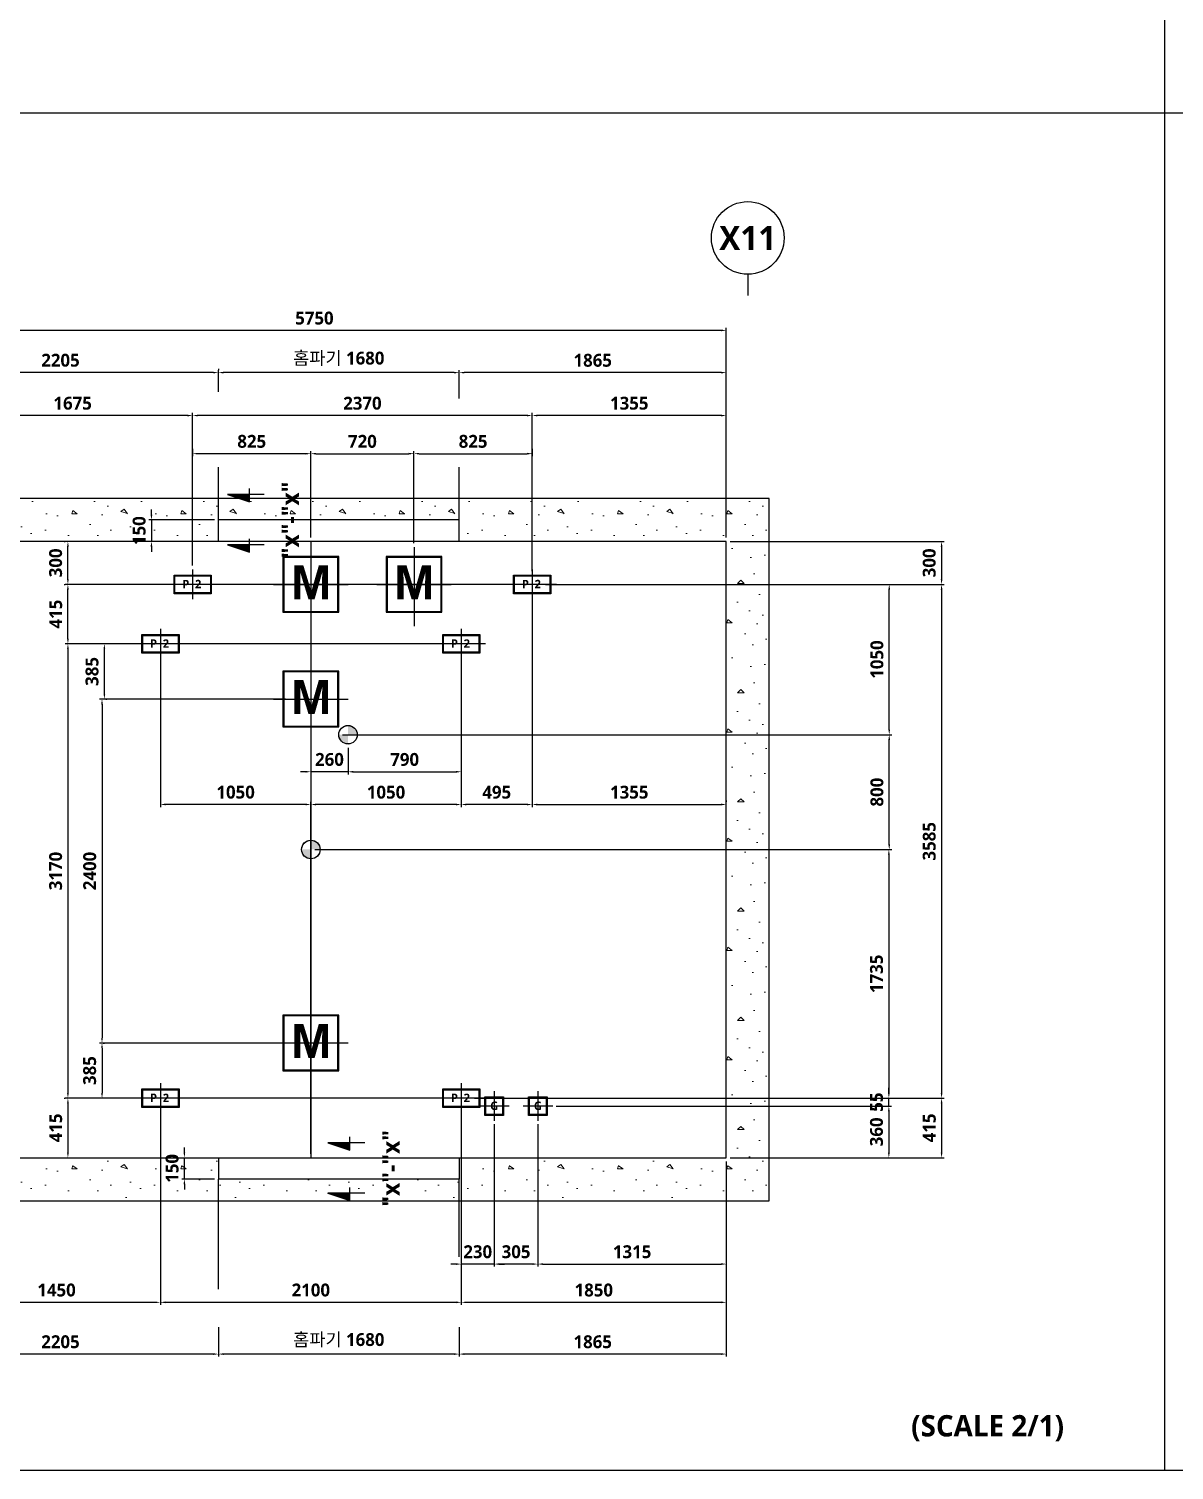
# Model space of a CAD drawing. Header units: millimetres. Extents: x 2370 to 266135, y -585395 to 33485.
# Drawn here: x 148326 to 164315, y -7179 to 12935 of the extents above; entities that cross this region are included whole.
import ezdxf
from ezdxf.enums import TextEntityAlignment as Align
from ezdxf.lldxf.tags import DXFTag

# ---------------------------------------------------------------- set-up
doc = ezdxf.new("R2010")
doc.units = ezdxf.units.MM
for name, color, linetype in [('0글씨', 3, 'Continuous'), ('0중심선', 1, 'CENTER'), ('15', 15, 'Continuous'), ('253', 253, 'Continuous'), ('A-ANNO-TEXT1', 7, 'Continuous'), ('A-ST-AXIS-BUB', 7, 'Continuous'), ('A-TEXT', 3, 'Continuous'), ('x-plan$1$COL', 2, 'Continuous'), ('옥상층 평면도$0$A-ST-CONC', 2, 'Continuous')]:
    doc.layers.add(name, color=color, linetype=linetype)
doc.layers.add('0해치', color=253, linetype='Continuous', lineweight=9)
doc.styles.add('SH_진천_나눔', font='')
doc.styles.get("Standard").update_dxf_attribs({"font": 'NanumGothicBold.ttf'})
doc.styles.get('SH_진천_나눔').set_extended_font_data('NanumGothic', bold=True)
tags = doc.linetypes.add('CENTER', pattern=[2, 1.25, -0.25, 0.25, -0.25]).pattern_tags.tags
tags[10:11] = [DXFTag(74, 4), DXFTag(75, 0), DXFTag(340, '0'), DXFTag(46, 1.0), DXFTag(50, 0.0), DXFTag(44, 0.0), DXFTag(45, 0.0)]
tags[8:9] = [DXFTag(74, 4), DXFTag(75, 0), DXFTag(340, '0'), DXFTag(46, 1.0), DXFTag(50, 0.0), DXFTag(44, 0.0), DXFTag(45, 0.0)]
tags[6:7] = [DXFTag(74, 4), DXFTag(75, 0), DXFTag(340, '0'), DXFTag(46, 1.0), DXFTag(50, 0.0), DXFTag(44, 0.0), DXFTag(45, 0.0)]
tags[4:5] = [DXFTag(74, 4), DXFTag(75, 0), DXFTag(340, '0'), DXFTag(46, 1.0), DXFTag(50, 0.0), DXFTag(44, 0.0), DXFTag(45, 0.0)]
doc.dimstyles.new('DIM-ROPE HOLE', dxfattribs={"dimscale": 180, "dimtxt": 1, "dimasz": 0.4, "dimexe": 0.2, "dimexo": 0.3, "dimgap": 0.4, "dimtad": 1, "dimdec": 0, "dimlfac": 0.5, "dimtxsty": 'Standard', "dimcen": 0, "dimclrd": 15, "dimclre": 15, "dimclrt": 3, "dimadec": 0, "dimazin": 0, "dimtfac": 1, "dimtix": 1, "dimtmove": 0, "dimatfit": 3, "dimfxl": 1, "dimarcsym": 0})

# ---------------------------------------------------------------- blocks, each defined once
blk = doc.blocks.new('A-ST-AXIS-BUB-1')
at = {"layer": 'A-ST-AXIS-BUB'}
blk.add_line((0, 350), (0, 0), dxfattribs=at)
blk.add_circle((0, 950), 600, dxfattribs=at)
blk = doc.blocks.new('A$C8F9045F4')
at = {"ltscale": 3}
h = blk.add_hatch(color=6, dxfattribs=at)
h.paths.add_polyline_path([(70, 140, -0.414214), (140, 70), (70, 70)])
h.paths.add_polyline_path([(0, 70), (70, 70), (70, 0, -0.414214)])
blk.add_circle((70, 70), 69.9)
blk = doc.blocks.new('*D1624')
at = {"color": 15, "lineweight": -2, "ltscale": 600}
for p, q in [((150429, 5182), (148836, 5182)), ((148872, 4424), (148872, 5110)), ((149979, 4352), (148836, 4352))]:
    blk.add_line(p, q, dxfattribs=at)
at = {"color": 15}
for points in [[(148884, 5110), (148860, 5110), (148872, 5182)], [(148860, 4424), (148884, 4424), (148872, 4352)]]:
    blk.add_solid(points, dxfattribs=at)
at = {"layer": 'Defpoints', "color": 0}
for p in [(148872, 5182), (150483, 5182), (150033, 4352)]:
    blk.add_point(p, dxfattribs=at)
at = {"color": 3, "ltscale": 600, "insert": (148702, 4767), "char_height": 180, "attachment_point": 5, "rotation": 90}
blk.add_mtext('415', dxfattribs=at)
blk = doc.blocks.new('*D1625')
at = {"color": 15, "lineweight": -2, "ltscale": 600}
for p, q in [((148818, 5782), (148836, 5782)), ((148872, 5254), (148872, 5710)), ((148818, 5182), (148836, 5182))]:
    blk.add_line(p, q, dxfattribs=at)
at = {"color": 15}
for points in [[(148884, 5710), (148860, 5710), (148872, 5782)], [(148860, 5254), (148884, 5254), (148872, 5182)]]:
    blk.add_solid(points, dxfattribs=at)
at = {"layer": 'Defpoints', "color": 0}
for p in [(148872, 5782), (148872, 5782), (148872, 5182)]:
    blk.add_point(p, dxfattribs=at)
at = {"color": 3, "ltscale": 600, "insert": (148701, 5482), "char_height": 180, "attachment_point": 5, "rotation": 90}
blk.add_mtext('300', dxfattribs=at)
blk = doc.blocks.new('*D1626')
at = {"color": 15, "lineweight": -2, "ltscale": 600}
for p, q in [((149925, 4352), (148836, 4352)), ((148872, 4280), (148872, -1916)), ((149925, -1988), (148836, -1988))]:
    blk.add_line(p, q, dxfattribs=at)
at = {"color": 15}
for points in [[(148884, 4280), (148860, 4280), (148872, 4352)], [(148860, -1916), (148884, -1916), (148872, -1988)]]:
    blk.add_solid(points, dxfattribs=at)
at = {"layer": 'Defpoints', "color": 0}
for p in [(149979, 4352), (148872, -1988), (149979, -1988)]:
    blk.add_point(p, dxfattribs=at)
at = {"color": 3, "ltscale": 600, "insert": (148701, 1182), "char_height": 180, "attachment_point": 5, "rotation": 90}
blk.add_mtext('3170', dxfattribs=at)
blk = doc.blocks.new('*D1627')
at = {"color": 15, "lineweight": -2, "ltscale": 600}
for p, q in [((148818, -1988), (148836, -1988)), ((148872, -2060), (148872, -2747)), ((148818, -2819), (148836, -2819))]:
    blk.add_line(p, q, dxfattribs=at)
at = {"color": 15}
for points in [[(148884, -2060), (148860, -2060), (148872, -1988)], [(148860, -2747), (148884, -2747), (148872, -2819)]]:
    blk.add_solid(points, dxfattribs=at)
at = {"layer": 'Defpoints', "color": 0}
for p in [(148872, -1988), (148872, -2819), (148872, -2819)]:
    blk.add_point(p, dxfattribs=at)
at = {"color": 3, "ltscale": 600, "insert": (148702, -2403), "char_height": 180, "attachment_point": 5, "rotation": 90}
blk.add_mtext('415', dxfattribs=at)
blk = doc.blocks.new('*D1628')
at = {"color": 15, "lineweight": -2, "ltscale": 600}
for p, q in [((155538, 5182), (161104, 5182)), ((161068, 5110), (161068, -1916)), ((154548, -1988), (161104, -1988))]:
    blk.add_line(p, q, dxfattribs=at)
at = {"color": 15}
for points in [[(161080, 5110), (161056, 5110), (161068, 5182)], [(161056, -1916), (161080, -1916), (161068, -1988)]]:
    blk.add_solid(points, dxfattribs=at)
at = {"layer": 'Defpoints', "color": 0}
for p in [(155484, 5182), (154494, -1988), (161068, -1988)]:
    blk.add_point(p, dxfattribs=at)
at = {"color": 3, "ltscale": 600, "insert": (160896, 1597), "char_height": 180, "attachment_point": 5, "rotation": 90}
blk.add_mtext('3585', dxfattribs=at)
blk = doc.blocks.new('*D1629')
at = {"color": 15, "lineweight": -2, "ltscale": 600}
for p, q in [((158117, 5782), (161104, 5782)), ((161068, 5710), (161068, 5254)), ((155863, 5182), (161104, 5182))]:
    blk.add_line(p, q, dxfattribs=at)
at = {"color": 15}
for points in [[(161080, 5710), (161056, 5710), (161068, 5782)], [(161056, 5254), (161080, 5254), (161068, 5182)]]:
    blk.add_solid(points, dxfattribs=at)
at = {"layer": 'Defpoints', "color": 0}
for p in [(158063, 5782), (155809, 5182), (161068, 5182)]:
    blk.add_point(p, dxfattribs=at)
at = {"color": 3, "ltscale": 600, "insert": (160896, 5482), "char_height": 180, "attachment_point": 5, "rotation": 90}
blk.add_mtext('300', dxfattribs=at)
blk = doc.blocks.new('*D1630')
at = {"color": 15, "lineweight": -2, "ltscale": 600}
for p, q in [((156917, -1988), (161104, -1988)), ((161068, -2060), (161068, -2747)), ((158117, -2819), (161104, -2819))]:
    blk.add_line(p, q, dxfattribs=at)
at = {"color": 15}
for points in [[(161080, -2060), (161056, -2060), (161068, -1988)], [(161056, -2747), (161080, -2747), (161068, -2819)]]:
    blk.add_solid(points, dxfattribs=at)
at = {"layer": 'Defpoints', "color": 0}
for p in [(156863, -1988), (158063, -2819), (161068, -2819)]:
    blk.add_point(p, dxfattribs=at)
at = {"color": 3, "ltscale": 600, "insert": (160897, -2403), "char_height": 180, "attachment_point": 5, "rotation": 90}
blk.add_mtext('415', dxfattribs=at)
blk = doc.blocks.new('*D1631')
at = {"color": 15, "lineweight": -2, "ltscale": 600}
for p, q in [((151909, 3582), (149312, 3582)), ((149348, 3510), (149348, -1146)), ((151909, -1218), (149312, -1218))]:
    blk.add_line(p, q, dxfattribs=at)
at = {"color": 15}
for points in [[(149360, 3510), (149336, 3510), (149348, 3582)], [(149336, -1146), (149360, -1146), (149348, -1218)]]:
    blk.add_solid(points, dxfattribs=at)
at = {"layer": 'Defpoints', "color": 0}
for p in [(151963, 3582), (149348, -1218), (151963, -1218)]:
    blk.add_point(p, dxfattribs=at)
at = {"color": 3, "ltscale": 600, "insert": (149177, 1182), "char_height": 180, "attachment_point": 5, "rotation": 90}
blk.add_mtext('2400', dxfattribs=at)
blk = doc.blocks.new('*D1632')
at = {"color": 15, "lineweight": -2, "ltscale": 600}
for p, q in [((149381, 3654), (149381, 4280)), ((149435, 4352), (149417, 4352)), ((149402, 3582), (149417, 3582))]:
    blk.add_line(p, q, dxfattribs=at)
at = {"color": 15}
for points in [[(149393, 4280), (149369, 4280), (149381, 4352)], [(149369, 3654), (149393, 3654), (149381, 3582)]]:
    blk.add_solid(points, dxfattribs=at)
at = {"layer": 'Defpoints', "color": 0}
for p in [(149381, 4352), (149381, 4352), (149348, 3582)]:
    blk.add_point(p, dxfattribs=at)
at = {"color": 3, "ltscale": 600, "insert": (149209, 3967), "char_height": 180, "attachment_point": 5, "rotation": 90}
blk.add_mtext('385', dxfattribs=at)
blk = doc.blocks.new('*D1633')
at = {"color": 15, "lineweight": -2, "ltscale": 600}
for p, q in [((149348, -1290), (149348, -1916)), ((149366, -1218), (149384, -1218)), ((149327, -1988), (149312, -1988))]:
    blk.add_line(p, q, dxfattribs=at)
at = {"color": 15}
for points in [[(149360, -1290), (149336, -1290), (149348, -1218)], [(149336, -1916), (149360, -1916), (149348, -1988)]]:
    blk.add_solid(points, dxfattribs=at)
at = {"layer": 'Defpoints', "color": 0}
for p in [(149312, -1218), (149348, -1988), (149381, -1988)]:
    blk.add_point(p, dxfattribs=at)
at = {"color": 3, "ltscale": 600, "insert": (149176, -1603), "char_height": 180, "attachment_point": 5, "rotation": 90}
blk.add_mtext('385', dxfattribs=at)
blk = doc.blocks.new('*D1634')
at = {"color": 15, "lineweight": -2, "ltscale": 600}
for p, q in [((152707, 3083), (160373, 3083)), ((160337, 1554), (160337, 3011)), ((152317, 1482), (160373, 1482))]:
    blk.add_line(p, q, dxfattribs=at)
at = {"color": 15}
for points in [[(160349, 3011), (160325, 3011), (160337, 3083)], [(160325, 1554), (160349, 1554), (160337, 1482)]]:
    blk.add_solid(points, dxfattribs=at)
at = {"layer": 'Defpoints', "color": 0}
for p in [(152653, 3083), (160337, 3083), (152263, 1482)]:
    blk.add_point(p, dxfattribs=at)
at = {"color": 3, "ltscale": 600, "insert": (160166, 2283), "char_height": 180, "attachment_point": 5, "rotation": 90}
blk.add_mtext('800', dxfattribs=at)
blk = doc.blocks.new('*D1635')
at = {"color": 15, "lineweight": -2, "ltscale": 600}
for p, q in [((160283, 5182), (160301, 5182)), ((160337, 3155), (160337, 5110)), ((160283, 3083), (160301, 3083))]:
    blk.add_line(p, q, dxfattribs=at)
at = {"color": 15}
for points in [[(160349, 5110), (160325, 5110), (160337, 5182)], [(160325, 3155), (160349, 3155), (160337, 3083)]]:
    blk.add_solid(points, dxfattribs=at)
at = {"layer": 'Defpoints', "color": 0}
for p in [(160337, 5182), (160337, 5182), (160337, 3083)]:
    blk.add_point(p, dxfattribs=at)
at = {"color": 3, "ltscale": 600, "insert": (160166, 4133), "char_height": 180, "attachment_point": 5, "rotation": 90}
blk.add_mtext('1050', dxfattribs=at)
blk = doc.blocks.new('*D1636')
at = {"color": 15, "lineweight": -2, "ltscale": 600}
for p, q in [((150163, -2173), (150163, -4873)), ((154363, -2173), (154363, -4873)), ((154291, -4837), (150235, -4837))]:
    blk.add_line(p, q, dxfattribs=at)
at = {"color": 15}
for points in [[(150235, -4825), (150235, -4849), (150163, -4837)], [(154291, -4849), (154291, -4825), (154363, -4837)]]:
    blk.add_solid(points, dxfattribs=at)
at = {"layer": 'Defpoints', "color": 0}
for p in [(150163, -2119), (154363, -2119), (150163, -4837)]:
    blk.add_point(p, dxfattribs=at)
at = {"color": 3, "ltscale": 600, "insert": (152263, -4666), "char_height": 180, "attachment_point": 5}
blk.add_mtext('2100', dxfattribs=at)
blk = doc.blocks.new('*D1637')
at = {"color": 15, "lineweight": -2, "ltscale": 600}
for p, q in [((154363, -2872), (154363, -4873)), ((158063, -2873), (158063, -4873)), ((157991, -4837), (154435, -4837))]:
    blk.add_line(p, q, dxfattribs=at)
at = {"color": 15}
for points in [[(154435, -4825), (154435, -4849), (154363, -4837)], [(157991, -4849), (157991, -4825), (158063, -4837)]]:
    blk.add_solid(points, dxfattribs=at)
at = {"layer": 'Defpoints', "color": 0}
for p in [(154363, -2818), (158063, -2819), (154363, -4837)]:
    blk.add_point(p, dxfattribs=at)
at = {"color": 3, "ltscale": 600, "insert": (156213, -4666), "char_height": 180, "attachment_point": 5}
blk.add_mtext('1850', dxfattribs=at)
blk = doc.blocks.new('*D1638')
at = {"color": 15, "lineweight": -2, "ltscale": 600}
for p, q in [((147263, -2173), (147263, -4873)), ((150163, -2872), (150163, -4873)), ((150091, -4837), (147335, -4837))]:
    blk.add_line(p, q, dxfattribs=at)
at = {"color": 15}
for points in [[(147335, -4825), (147335, -4849), (147263, -4837)], [(150091, -4849), (150091, -4825), (150163, -4837)]]:
    blk.add_solid(points, dxfattribs=at)
at = {"layer": 'Defpoints', "color": 0}
for p in [(147263, -2119), (150163, -2818), (147263, -4837)]:
    blk.add_point(p, dxfattribs=at)
at = {"color": 3, "ltscale": 600, "insert": (148713, -4666), "char_height": 180, "attachment_point": 5}
blk.add_mtext('1450', dxfattribs=at)
blk = doc.blocks.new('*D1640')
at = {"color": 15, "lineweight": -2, "ltscale": 600}
for p, q in [((156917, -1988), (160368, -1988)), ((160332, -1916), (160332, -1844)), ((160332, -2098), (160332, -1988)), ((155687, -2098), (160368, -2098)), ((160332, -2170), (160332, -2242))]:
    blk.add_line(p, q, dxfattribs=at)
at = {"color": 15}
for points in [[(160320, -1916), (160344, -1916), (160332, -1988)], [(160344, -2170), (160320, -2170), (160332, -2098)]]:
    blk.add_solid(points, dxfattribs=at)
at = {"layer": 'Defpoints', "color": 0}
for p in [(156863, -1988), (160332, -1988), (155633, -2098)]:
    blk.add_point(p, dxfattribs=at)
at = {"color": 3, "ltscale": 600, "insert": (160161, -2043), "char_height": 180, "attachment_point": 5, "rotation": 90}
blk.add_mtext('55', dxfattribs=at)
blk = doc.blocks.new('*D1641')
at = {"color": 15, "lineweight": -2, "ltscale": 600}
for p, q in [((160278, -2098), (160296, -2098)), ((160332, -2170), (160332, -2747)), ((160278, -2819), (160296, -2819))]:
    blk.add_line(p, q, dxfattribs=at)
at = {"color": 15}
for points in [[(160344, -2170), (160320, -2170), (160332, -2098)], [(160320, -2747), (160344, -2747), (160332, -2819)]]:
    blk.add_solid(points, dxfattribs=at)
at = {"layer": 'Defpoints', "color": 0}
for p in [(160332, -2098), (160332, -2819), (160332, -2819)]:
    blk.add_point(p, dxfattribs=at)
at = {"color": 3, "ltscale": 600, "insert": (160160, -2458), "char_height": 180, "attachment_point": 5, "rotation": 90}
blk.add_mtext('360', dxfattribs=at)
blk = doc.blocks.new('*D1642')
at = {"color": 15, "lineweight": -2, "ltscale": 600}
for p, q in [((154363, 4167), (154363, 2074)), ((152263, 2268), (152263, 2074)), ((154291, 2110), (152335, 2110))]:
    blk.add_line(p, q, dxfattribs=at)
at = {"color": 15}
for points in [[(152335, 2122), (152335, 2098), (152263, 2110)], [(154291, 2098), (154291, 2122), (154363, 2110)]]:
    blk.add_solid(points, dxfattribs=at)
at = {"layer": 'Defpoints', "color": 0}
for p in [(154363, 4221), (152263, 2322), (152263, 2110)]:
    blk.add_point(p, dxfattribs=at)
at = {"color": 3, "ltscale": 600, "insert": (153313, 2281), "char_height": 180, "attachment_point": 5}
blk.add_mtext('1050', dxfattribs=at)
blk = doc.blocks.new('*D1643')
at = {"color": 15, "lineweight": -2, "ltscale": 600}
for p, q in [((155353, 4997), (155353, 2074)), ((154363, 4113), (154363, 2074)), ((155281, 2110), (154435, 2110))]:
    blk.add_line(p, q, dxfattribs=at)
at = {"color": 15}
for points in [[(154435, 2122), (154435, 2098), (154363, 2110)], [(155281, 2098), (155281, 2122), (155353, 2110)]]:
    blk.add_solid(points, dxfattribs=at)
at = {"layer": 'Defpoints', "color": 0}
for p in [(155353, 5051), (154363, 4167), (154363, 2110)]:
    blk.add_point(p, dxfattribs=at)
at = {"color": 3, "ltscale": 600, "insert": (154858, 2281), "char_height": 180, "attachment_point": 5}
blk.add_mtext('495', dxfattribs=at)
blk = doc.blocks.new('*D1644')
at = {"color": 15, "lineweight": -2, "ltscale": 600}
for p, q in [((155353, 2164), (155353, 2146)), ((155425, 2110), (157991, 2110)), ((158063, 2164), (158063, 2146))]:
    blk.add_line(p, q, dxfattribs=at)
at = {"color": 15}
for points in [[(155425, 2122), (155425, 2098), (155353, 2110)], [(157991, 2098), (157991, 2122), (158063, 2110)]]:
    blk.add_solid(points, dxfattribs=at)
at = {"layer": 'Defpoints', "color": 0}
for p in [(155353, 2110), (158063, 2110), (158063, 2110)]:
    blk.add_point(p, dxfattribs=at)
at = {"color": 3, "ltscale": 600, "insert": (156708, 2281), "char_height": 180, "attachment_point": 5}
blk.add_mtext('1355', dxfattribs=at)
blk = doc.blocks.new('*D1645')
at = {"color": 15, "lineweight": -2, "ltscale": 600}
for p, q in [((152263, 5728), (152263, 2531)), ((152783, 2900), (152783, 2531)), ((152191, 2567), (152119, 2567)), ((152783, 2567), (152263, 2567)), ((152855, 2567), (152927, 2567))]:
    blk.add_line(p, q, dxfattribs=at)
at = {"color": 15}
for points in [[(152191, 2555), (152191, 2579), (152263, 2567)], [(152855, 2579), (152855, 2555), (152783, 2567)]]:
    blk.add_solid(points, dxfattribs=at)
at = {"layer": 'Defpoints', "color": 0}
for p in [(152263, 5782), (152783, 2954), (152263, 2567)]:
    blk.add_point(p, dxfattribs=at)
at = {"color": 3, "ltscale": 600, "insert": (152523, 2738), "char_height": 180, "attachment_point": 5}
blk.add_mtext('260', dxfattribs=at)
blk = doc.blocks.new('*D1646')
at = {"color": 15, "lineweight": -2, "ltscale": 600}
for p, q in [((152783, 2621), (152783, 2603)), ((154363, 2621), (154363, 2603)), ((152855, 2567), (154291, 2567))]:
    blk.add_line(p, q, dxfattribs=at)
at = {"color": 15}
for points in [[(152855, 2579), (152855, 2555), (152783, 2567)], [(154291, 2555), (154291, 2579), (154363, 2567)]]:
    blk.add_solid(points, dxfattribs=at)
at = {"layer": 'Defpoints', "color": 0}
for p in [(152783, 2567), (154363, 2567), (154363, 2567)]:
    blk.add_point(p, dxfattribs=at)
at = {"color": 3, "ltscale": 600, "insert": (153573, 2738), "char_height": 180, "attachment_point": 5}
blk.add_mtext('790', dxfattribs=at)
blk = doc.blocks.new('*D1647')
at = {"color": 15, "lineweight": -2, "ltscale": 600}
for p, q in [((157517, 1482), (160368, 1482)), ((160332, 1410), (160332, -1916)), ((157517, -1988), (160368, -1988))]:
    blk.add_line(p, q, dxfattribs=at)
at = {"color": 15}
for points in [[(160344, 1410), (160320, 1410), (160332, 1482)], [(160320, -1916), (160344, -1916), (160332, -1988)]]:
    blk.add_solid(points, dxfattribs=at)
at = {"layer": 'Defpoints', "color": 0}
for p in [(157463, 1482), (157463, -1988), (160332, -1988)]:
    blk.add_point(p, dxfattribs=at)
at = {"color": 3, "ltscale": 600, "insert": (160160, -253), "char_height": 180, "attachment_point": 5, "rotation": 90}
blk.add_mtext('1735', dxfattribs=at)
blk = doc.blocks.new('*D1648')
at = {"color": 15, "lineweight": -2, "ltscale": 600}
for p, q in [((154823, -2352), (154823, -4339)), ((155433, -2352), (155433, -4339)), ((155361, -4303), (154895, -4303))]:
    blk.add_line(p, q, dxfattribs=at)
at = {"color": 15}
for points in [[(154895, -4291), (154895, -4315), (154823, -4303)], [(155361, -4315), (155361, -4291), (155433, -4303)]]:
    blk.add_solid(points, dxfattribs=at)
at = {"layer": 'Defpoints', "color": 0}
for p in [(154823, -2298), (155433, -2298), (154823, -4303)]:
    blk.add_point(p, dxfattribs=at)
at = {"color": 3, "ltscale": 600, "insert": (155128, -4132), "char_height": 180, "attachment_point": 5}
blk.add_mtext('305', dxfattribs=at)
blk = doc.blocks.new('*D1649')
at = {"color": 15, "lineweight": -2, "ltscale": 600}
for p, q in [((155433, -4249), (155433, -4267)), ((155505, -4303), (157991, -4303)), ((158063, -4249), (158063, -4267))]:
    blk.add_line(p, q, dxfattribs=at)
at = {"color": 15}
for points in [[(155505, -4291), (155505, -4315), (155433, -4303)], [(157991, -4315), (157991, -4291), (158063, -4303)]]:
    blk.add_solid(points, dxfattribs=at)
at = {"layer": 'Defpoints', "color": 0}
for p in [(155433, -4303), (158063, -4303), (158063, -4303)]:
    blk.add_point(p, dxfattribs=at)
at = {"color": 3, "ltscale": 600, "insert": (156748, -4132), "char_height": 180, "attachment_point": 5}
blk.add_mtext('1315', dxfattribs=at)
blk = doc.blocks.new('*D1650')
at = {"color": 15, "lineweight": -2, "ltscale": 600}
for p, q in [((154291, -4303), (154219, -4303)), ((154363, -4249), (154363, -4267)), ((154823, -4303), (154363, -4303)), ((154823, -4249), (154823, -4267)), ((154895, -4303), (154967, -4303))]:
    blk.add_line(p, q, dxfattribs=at)
at = {"color": 15}
for points in [[(154291, -4315), (154291, -4291), (154363, -4303)], [(154895, -4291), (154895, -4315), (154823, -4303)]]:
    blk.add_solid(points, dxfattribs=at)
at = {"layer": 'Defpoints', "color": 0}
for p in [(154363, -4303), (154363, -4303), (154823, -4303)]:
    blk.add_point(p, dxfattribs=at)
at = {"color": 3, "ltscale": 600, "insert": (154593, -4132), "char_height": 180, "attachment_point": 5}
blk.add_mtext('230', dxfattribs=at)
blk = doc.blocks.new('*D1651')
at = {"color": 15, "lineweight": -2, "ltscale": 600}
for p, q in [((150163, 4167), (150163, 2075)), ((152191, 2111), (150235, 2111)), ((152263, -2764), (152263, 2147))]:
    blk.add_line(p, q, dxfattribs=at)
at = {"color": 15}
for points in [[(150235, 2123), (150235, 2099), (150163, 2111)], [(152191, 2099), (152191, 2123), (152263, 2111)]]:
    blk.add_solid(points, dxfattribs=at)
at = {"layer": 'Defpoints', "color": 0}
for p in [(150163, 4221), (150163, 2111), (152263, -2818)]:
    blk.add_point(p, dxfattribs=at)
at = {"color": 3, "ltscale": 600, "insert": (151213, 2282), "char_height": 180, "attachment_point": 5}
blk.add_mtext('1050', dxfattribs=at)
blk = doc.blocks.new('*D1652')
at = {"color": 15, "lineweight": -2, "ltscale": 600}
for p, q in [((158063, -2873), (158063, -5595)), ((154333, -5185), (154333, -5595)), ((157991, -5559), (154405, -5559))]:
    blk.add_line(p, q, dxfattribs=at)
at = {"color": 15}
for points in [[(154405, -5547), (154405, -5571), (154333, -5559)], [(157991, -5571), (157991, -5547), (158063, -5559)]]:
    blk.add_solid(points, dxfattribs=at)
at = {"layer": 'Defpoints', "color": 0}
for p in [(158063, -2819), (154333, -5131), (154333, -5559)]:
    blk.add_point(p, dxfattribs=at)
at = {"color": 3, "ltscale": 600, "insert": (156198, -5388), "char_height": 180, "attachment_point": 5}
blk.add_mtext('1865', dxfattribs=at)
blk = doc.blocks.new('*D1653')
at = {"color": 15, "lineweight": -2, "ltscale": 600}
for p, q in [((150973, -5185), (150973, -5595)), ((154333, -5185), (154333, -5595)), ((154261, -5559), (151045, -5559))]:
    blk.add_line(p, q, dxfattribs=at)
at = {"color": 15}
for points in [[(151045, -5547), (151045, -5571), (150973, -5559)], [(154261, -5571), (154261, -5547), (154333, -5559)]]:
    blk.add_solid(points, dxfattribs=at)
at = {"layer": 'Defpoints', "color": 0}
for p in [(150973, -5131), (154333, -5131), (150973, -5559)]:
    blk.add_point(p, dxfattribs=at)
at = {"color": 3, "ltscale": 600, "insert": (152653, -5366), "char_height": 180, "attachment_point": 5}
blk.add_mtext('홈파기 1680', dxfattribs=at)
blk = doc.blocks.new('*D1654')
at = {"color": 15, "lineweight": -2, "ltscale": 600}
for p, q in [((146563, -2873), (146563, -5595)), ((150973, -5185), (150973, -5595)), ((150901, -5559), (146635, -5559))]:
    blk.add_line(p, q, dxfattribs=at)
at = {"color": 15}
for points in [[(146635, -5547), (146635, -5571), (146563, -5559)], [(150901, -5571), (150901, -5547), (150973, -5559)]]:
    blk.add_solid(points, dxfattribs=at)
at = {"layer": 'Defpoints', "color": 0}
for p in [(146563, -2819), (150973, -5131), (146563, -5559)]:
    blk.add_point(p, dxfattribs=at)
at = {"color": 3, "ltscale": 600, "insert": (148768, -5388), "char_height": 180, "attachment_point": 5}
blk.add_mtext('2205', dxfattribs=at)
blk = doc.blocks.new('P2')
for points in [[(-100, 50), (100, 50), (100, -50), (-100, -50)], [(-95, 45), (95, 45), (95, -45), (-95, -45)]]:
    blk.add_lwpolyline(points, close=True)
at = {"layer": '0중심선'}
for p, q in [((0, 80), (0, -80)), ((130, 0), (-130, 0))]:
    blk.add_line(p, q, dxfattribs=at)
at = {"layer": '0글씨', "style": 'SH_진천_나눔'}
blk.add_text('P  2', height=45.42, dxfattribs=at).set_placement((-55.4, -21.3))
blk = doc.blocks.new('M')
blk.add_lwpolyline([(-150, 150), (150, 150), (150, -150), (-150, -150), (-150, 150)])
blk.add_lwpolyline([(-145, 145), (145, 145), (145, -145), (-145, -145)], close=True)
at = {"layer": '0중심선'}
for p, q in [((0, 200), (0, -225)), ((200, 0), (-200, 0))]:
    blk.add_line(p, q, dxfattribs=at)
at = {"layer": '0글씨', "style": 'SH_진천_나눔'}
blk.add_text('M', height=181.7, dxfattribs=at).set_placement((-112.8, -80))
blk = doc.blocks.new('G')
for points in [[(-50, 50), (50, 50), (50, -50), (-50, -50)], [(-45, 45), (45, 45), (45, -45), (-45, -45)]]:
    blk.add_lwpolyline(points, close=True)
at = {"layer": '0중심선'}
for p, q in [((0, 80), (0, -80)), ((80, 0), (-80, 0))]:
    blk.add_line(p, q, dxfattribs=at)
at = {"layer": '0중심선', "style": 'SH_진천_나눔'}
blk.add_text('G', height=45.4, dxfattribs=at).set_placement((-21.8, -21.3))
blk = doc.blocks.new('*D1655')
at = {"color": 15, "lineweight": -2, "ltscale": 600}
for p, q in [((152263, 5836), (152263, 7042)), ((153703, 5756), (153703, 7042)), ((152335, 7006), (153631, 7006))]:
    blk.add_line(p, q, dxfattribs=at)
at = {"color": 15}
for points in [[(152335, 7018), (152335, 6994), (152263, 7006)], [(153631, 6994), (153631, 7018), (153703, 7006)]]:
    blk.add_solid(points, dxfattribs=at)
at = {"layer": 'Defpoints', "color": 0}
for p in [(153703, 7006), (152263, 5782), (153703, 5702)]:
    blk.add_point(p, dxfattribs=at)
at = {"color": 3, "ltscale": 600, "insert": (152983, 7177), "char_height": 180, "attachment_point": 5}
blk.add_mtext('720', dxfattribs=at)
blk = doc.blocks.new('*D1656')
at = {"color": 15, "lineweight": -2, "ltscale": 600}
for p, q in [((150613, 5444), (150613, 7574)), ((155281, 7538), (150685, 7538)), ((155353, 5367), (155353, 7574))]:
    blk.add_line(p, q, dxfattribs=at)
at = {"color": 15}
for points in [[(150685, 7550), (150685, 7526), (150613, 7538)], [(155281, 7526), (155281, 7550), (155353, 7538)]]:
    blk.add_solid(points, dxfattribs=at)
at = {"layer": 'Defpoints', "color": 0}
for p in [(150613, 7538), (150613, 5390), (155353, 5313)]:
    blk.add_point(p, dxfattribs=at)
at = {"color": 3, "ltscale": 600, "insert": (152983, 7709), "char_height": 180, "attachment_point": 5}
blk.add_mtext('2370', dxfattribs=at)
blk = doc.blocks.new('*D1657')
at = {"color": 15, "lineweight": -2, "ltscale": 600}
for p, q in [((155353, 7072), (155353, 6970)), ((153703, 6952), (153703, 6970)), ((153775, 7006), (155281, 7006))]:
    blk.add_line(p, q, dxfattribs=at)
at = {"color": 15}
for points in [[(153775, 7018), (153775, 6994), (153703, 7006)], [(155281, 6994), (155281, 7018), (155353, 7006)]]:
    blk.add_solid(points, dxfattribs=at)
at = {"layer": 'Defpoints', "color": 0}
for p in [(155353, 7126), (153703, 7006), (155353, 7006)]:
    blk.add_point(p, dxfattribs=at)
at = {"color": 3, "ltscale": 600, "insert": (154528, 7177), "char_height": 180, "attachment_point": 5}
blk.add_mtext('825', dxfattribs=at)
blk = doc.blocks.new('*D1658')
at = {"color": 15, "lineweight": -2, "ltscale": 600}
for p, q in [((150613, 7072), (150613, 6970)), ((152191, 7006), (150685, 7006)), ((152263, 6952), (152263, 6970))]:
    blk.add_line(p, q, dxfattribs=at)
at = {"color": 15}
for points in [[(150685, 7018), (150685, 6994), (150613, 7006)], [(152191, 6994), (152191, 7018), (152263, 7006)]]:
    blk.add_solid(points, dxfattribs=at)
at = {"layer": 'Defpoints', "color": 0}
for p in [(150613, 7126), (150613, 7006), (152263, 7006)]:
    blk.add_point(p, dxfattribs=at)
at = {"color": 3, "ltscale": 600, "insert": (151438, 7177), "char_height": 180, "attachment_point": 5}
blk.add_mtext('825', dxfattribs=at)
blk = doc.blocks.new('*D1659')
at = {"color": 15, "lineweight": -2, "ltscale": 600}
for p, q in [((155353, 5836), (155353, 7574)), ((157991, 7538), (155425, 7538)), ((158063, 5835), (158063, 7574))]:
    blk.add_line(p, q, dxfattribs=at)
at = {"color": 15}
for points in [[(155425, 7550), (155425, 7526), (155353, 7538)], [(157991, 7526), (157991, 7550), (158063, 7538)]]:
    blk.add_solid(points, dxfattribs=at)
at = {"layer": 'Defpoints', "color": 0}
for p in [(155353, 7538), (155353, 5782), (158063, 5781)]:
    blk.add_point(p, dxfattribs=at)
at = {"color": 3, "ltscale": 600, "insert": (156708, 7709), "char_height": 180, "attachment_point": 5}
blk.add_mtext('1355', dxfattribs=at)
blk = doc.blocks.new('*D1660')
at = {"color": 15, "lineweight": -2, "ltscale": 600}
for p, q in [((147263, 4536), (147263, 7574)), ((150541, 7538), (147335, 7538)), ((150613, 5836), (150613, 7574))]:
    blk.add_line(p, q, dxfattribs=at)
at = {"color": 15}
for points in [[(147335, 7550), (147335, 7526), (147263, 7538)], [(150541, 7526), (150541, 7550), (150613, 7538)]]:
    blk.add_solid(points, dxfattribs=at)
at = {"layer": 'Defpoints', "color": 0}
for p in [(147263, 7538), (150613, 5782), (147263, 4482)]:
    blk.add_point(p, dxfattribs=at)
at = {"color": 3, "ltscale": 600, "insert": (148938, 7709), "char_height": 180, "attachment_point": 5}
blk.add_mtext('1675', dxfattribs=at)
blk = doc.blocks.new('*D1661')
at = {"color": 15, "lineweight": -2, "ltscale": 600}
for p, q in [((146563, 5835), (146563, 8762)), ((157991, 8726), (146635, 8726)), ((158063, 5835), (158063, 8762))]:
    blk.add_line(p, q, dxfattribs=at)
at = {"color": 15}
for points in [[(146635, 8738), (146635, 8714), (146563, 8726)], [(157991, 8714), (157991, 8738), (158063, 8726)]]:
    blk.add_solid(points, dxfattribs=at)
at = {"layer": 'Defpoints', "color": 0}
for p in [(146563, 8726), (146563, 5781), (158063, 5781)]:
    blk.add_point(p, dxfattribs=at)
at = {"color": 3, "ltscale": 600, "insert": (152313, 8897), "char_height": 180, "attachment_point": 5}
blk.add_mtext('5750', dxfattribs=at)
blk = doc.blocks.new('*D1662')
at = {"color": 15, "lineweight": -2, "ltscale": 600}
for p, q in [((154333, 7776), (154333, 8173)), ((157991, 8137), (154405, 8137)), ((158063, 5835), (158063, 8173))]:
    blk.add_line(p, q, dxfattribs=at)
at = {"color": 15}
for points in [[(154405, 8149), (154405, 8125), (154333, 8137)], [(157991, 8125), (157991, 8149), (158063, 8137)]]:
    blk.add_solid(points, dxfattribs=at)
at = {"layer": 'Defpoints', "color": 0}
for p in [(154333, 8137), (154333, 7722), (158063, 5781)]:
    blk.add_point(p, dxfattribs=at)
at = {"color": 3, "ltscale": 600, "insert": (156198, 8308), "char_height": 180, "attachment_point": 5}
blk.add_mtext('1865', dxfattribs=at)
blk = doc.blocks.new('*D1663')
at = {"color": 15, "lineweight": -2, "ltscale": 600}
for p, q in [((150973, 7868), (150973, 8173)), ((154261, 8137), (151045, 8137)), ((154333, 7776), (154333, 8173))]:
    blk.add_line(p, q, dxfattribs=at)
at = {"color": 15}
for points in [[(151045, 8149), (151045, 8125), (150973, 8137)], [(154261, 8125), (154261, 8149), (154333, 8137)]]:
    blk.add_solid(points, dxfattribs=at)
at = {"layer": 'Defpoints', "color": 0}
for p in [(150973, 8137), (150973, 7814), (154333, 7722)]:
    blk.add_point(p, dxfattribs=at)
at = {"color": 3, "ltscale": 600, "insert": (152653, 8330), "char_height": 180, "attachment_point": 5}
blk.add_mtext('홈파기 1680', dxfattribs=at)
blk = doc.blocks.new('*D1664')
at = {"color": 15, "lineweight": -2, "ltscale": 600}
for p, q in [((146563, 5835), (146563, 8173)), ((150901, 8137), (146635, 8137)), ((150973, 8191), (150973, 8173))]:
    blk.add_line(p, q, dxfattribs=at)
at = {"color": 15}
for points in [[(146635, 8149), (146635, 8125), (146563, 8137)], [(150901, 8125), (150901, 8149), (150973, 8137)]]:
    blk.add_solid(points, dxfattribs=at)
at = {"layer": 'Defpoints', "color": 0}
for p in [(146563, 8137), (150973, 8137), (146563, 5781)]:
    blk.add_point(p, dxfattribs=at)
at = {"color": 3, "ltscale": 600, "insert": (148768, 8309), "char_height": 180, "attachment_point": 5}
blk.add_mtext('2205', dxfattribs=at)
blk = doc.blocks.new('*D2031')
at = {"color": 15, "lineweight": -2, "ltscale": 600}
for p, q in [((150919, 6082), (150002, 6082)), ((150038, 6154), (150038, 6226)), ((150038, 6082), (150038, 5781)), ((150215, 5781), (150002, 5781)), ((150038, 5709), (150038, 5637))]:
    blk.add_line(p, q, dxfattribs=at)
at = {"color": 15}
for points in [[(150026, 6154), (150050, 6154), (150038, 6082)], [(150050, 5709), (150026, 5709), (150038, 5781)]]:
    blk.add_solid(points, dxfattribs=at)
at = {"layer": 'Defpoints', "color": 0}
for p in [(150973, 6082), (150038, 5781), (150269, 5781)]:
    blk.add_point(p, dxfattribs=at)
at = {"color": 3, "ltscale": 600, "insert": (149867, 5932), "char_height": 180, "attachment_point": 5, "rotation": 90}
blk.add_mtext('150', dxfattribs=at)
blk = doc.blocks.new('*D2032')
at = {"color": 15, "lineweight": -2, "ltscale": 600}
for p, q in [((150498, -2747), (150498, -2675)), ((150453, -2819), (150462, -2819)), ((150498, -3118), (150498, -2819)), ((150919, -3118), (150462, -3118)), ((150498, -3190), (150498, -3262))]:
    blk.add_line(p, q, dxfattribs=at)
at = {"color": 15}
for points in [[(150486, -2747), (150510, -2747), (150498, -2819)], [(150510, -3190), (150486, -3190), (150498, -3118)]]:
    blk.add_solid(points, dxfattribs=at)
at = {"layer": 'Defpoints', "color": 0}
for p in [(150498, -2819), (150507, -2819), (150973, -3118)]:
    blk.add_point(p, dxfattribs=at)
at = {"color": 3, "ltscale": 600, "insert": (150327, -2968), "char_height": 180, "attachment_point": 5, "rotation": 90}
blk.add_mtext('150', dxfattribs=at)

msp = doc.modelspace()

# ---------------------------------------------------------------- hatches: boundary and pattern name
at = {"layer": '0해치', "ltscale": 600, "transparency": 33554687}
h = msp.add_hatch(dxfattribs=at)
h.set_pattern_fill('CONC', color=256, scale=60, style=0)
h.set_pattern_definition([(0, (-9207, 1465854.3), (0, 1524), [0, -1524]), (0, (-9191.8, 1465320.9), (0, 1524), [0, -1524]), (0, (-9146.1, 1466143.8), (0, 1524), [0, -1524]), (338.19859, (-9938.56, 1465671.39), (4572, -1524), [164.1398, -8042.8513]), (216.869898, (-9786.16, 1465610.43), (4572, 3048), [76.2, -7543.8]), (130.601295, (-9847.12, 1465564.7), (7620, -9144), [140.5059, -13910.0799]), (206.56505, (-10350.04, 1465381.8), (-1524, -1524), [34.0777, -3373.69]), (326.309932, (-10380.52, 1465366.6), (3048, -1524), [54.9486, -5439.9115]), (108.43495, (-10334.8, 1465336.1), (-1524, 3048), [48.1931, -4771.118]), (225, (-9374.7, 1465229.4), (-2e-13, -1524), [64.6578, -2090.6036]), (0, (-9420.4, 1465183.7), (1524, 1524), [91.44, -1432.56]), (135, (-9329, 1465183.7), (-1524, 1e-13), [64.6578, -2090.6036]), (251.56505, (-9557.56, 1466204.8), (1524, 3048), [48.1931, -4771.118]), (0, (-9572.8, 1466159), (1524, 1524), [76.2, -1447.8]), (143.130102, (-9496.6, 1466159.07), (-4572, 3048), [76.2, -7543.8]), (213.690068, (-10365.3, 1466220.03), (3048, 1524), [54.9486, -5439.9115]), (341.56505, (-10411, 1466189.55), (-3048, 1524), [96.3862, -4722.925]), (126.869898, (-10319.56, 1466159.07), (3048, -4572), [76.2, -7543.8]), (0, (-9923.3, 1466159), (0, 1524), [0, -1524]), (0, (-10334.8, 1465762.8), (0, 1524), [0, -1524]), (0, (-9908.1, 1465199), (0, 1524), [0, -1524]), (0, (-9496.6, 1465671.4), (0, 1524), [0, -1524]), (0, (-9938.6, 1465930.5), (0, 1524), [0, -1524]), (0, (-10273.8, 1465976.2), (0, 1524), [0, -1524]), (0, (-10136.7, 1465884.7), (0, 1524), [0, -1524]), (0, (-10197.6, 1465519), (0, 1524), [0, -1524]), (0, (-10563.4, 1465580), (0, 1524), [0, -1524]), (0, (-10548.2, 1465930.5), (0, 1524), [0, -1524]), (0, (-10593.9, 1466265.7), (0, 1524), [0, -1524]), (0, (-10121.4, 1466326.7), (0, 1524), [0, -1524]), (0, (-9786.2, 1466387.7), (0, 1524), [0, -1524]), (0, (-9252.8, 1466326.7), (0, 1524), [0, -1524]), (0, (-9618.5, 1465854.3), (0, 1524), [0, -1524]), (0, (-9770.9, 1466128.6), (0, 1524), [0, -1524]), (0, (-9649, 1465397), (0, 1524), [0, -1524]), (0, (-10106.2, 1465320.9), (0, 1524), [0, -1524]), (0, (-9649, 1464985.6), (0, 1524), [0, -1524]), (0, (-10151.9, 1465077), (0, 1524), [0, -1524]), (0, (-10639.6, 1465031.3), (0, 1524), [0, -1524]), (0, (-10456.7, 1464955.1), (0, 1524), [0, -1524]), (0, (-10441.5, 1465168.5), (0, 1524), [0, -1524]), (0, (-9420.4, 1464924.6), (0, 1524), [0, -1524]), (0, (-9237.5, 1465549.5), (0, 1524), [0, -1524]), (0, (-9313.7, 1466006.7), (0, 1524), [0, -1524]), (0, (-10014.8, 1464909.4), (0, 1524), [0, -1524])])
h.paths.add_polyline_path([(158662.6, -2818.6), (158662.6, 6381.4), (145962.6, 6381.4), (145962.6, -3418.6), (158662.6, -3418.6)])
h.paths.add_polyline_path([(158062.6, -2818.6), (158062.6, 5781.4), (154333.5, 5781.4), (150973.5, 5781.4), (146562.6, 5781.4), (146562.6, -2818.6), (150973.5, -2818.6), (154333.5, -2818.6)], flags=16)
h.paths.add_polyline_path([(150973.5, 5781.4), (154333.5, 5781.4), (154333.5, 6081.8), (150973.5, 6081.8)], flags=16)
h.paths.add_polyline_path([(154333.5, -2818.6), (150973.5, -2818.6), (150973.5, -3117.3), (154333.5, -3117.3)], flags=16)
at = {"layer": '253', "transparency": 33554687}
h = msp.add_hatch(dxfattribs=at)
h.set_pattern_fill('ANSI31', color=3, scale=2.6)
h.set_pattern_definition([(45, (-1318883.839, 2360866.732), (-5.837166479, 5.837166479), [])])
h.paths.add_polyline_path([(151405.6, 6436.9), (151099.1, 6436.9), (151405.6, 6334.6)])
h.paths.add_polyline_path([(151405.6, 5733.3), (151099.1, 5733.3), (151405.6, 5631)])
h = msp.add_hatch(dxfattribs=at)
h.set_pattern_fill('ANSI31', color=3, scale=2.6)
h.set_pattern_definition([(45, (-1317480.954, 2351818.008), (-5.837166479, 5.837166479), [])])
h.paths.add_polyline_path([(152808.5, -2611.9), (152502, -2611.9), (152808.5, -2714.1)])
h.paths.add_polyline_path([(152808.5, -3315.5), (152502, -3315.5), (152808.5, -3417.8)])

# ---------------------------------------------------------------- linework, layer by layer
for p, q in [((164180.9, 32060.6), (164180.9, -7179.1)), ((138646.8, 11760.8), (189715, 11760.8))]:
    msp.add_line(p, q)
for points in [[(151612.7, 6436.9), (151099.1, 6436.9), (151405.6, 6334.6), (151405.6, 6519.7)], [(151612.7, 5733.3), (151099.1, 5733.3), (151405.6, 5631), (151405.6, 5816.1)], [(153015.5, -2611.9), (152502, -2611.9), (152808.5, -2714.1), (152808.5, -2529)], [(153015.5, -3315.5), (152502, -3315.5), (152808.5, -3417.8), (152808.5, -3232.7)]]:
    msp.add_lwpolyline(points)
for points in [[(151405.6, 6436.9), (151099.1, 6436.9), (151405.6, 6334.6)], [(151405.6, 5733.3), (151099.1, 5733.3), (151405.6, 5631)], [(152808.5, -2611.9), (152502, -2611.9), (152808.5, -2714.1)], [(152808.5, -3315.5), (152502, -3315.5), (152808.5, -3417.8)]]:
    msp.add_lwpolyline(points, close=True)
at = {"ltscale": 600}
msp.add_lwpolyline([(138646.8, -7179.1), (189715, -7179.1)], dxfattribs=at)
at = {"color": 2}
for centre in [(152782.6, 3083.1), (152263.5, 1481.1)]:
    msp.add_circle(centre, 129.2, dxfattribs=at)
at = {"layer": '0중심선', "linetype": 'CENTER', "ltscale": 300}
for p, q in [((152263.5, 5782.2), (152263.5, -2817.8)), ((155222.6, 5182.3), (150744.4, 5182.3)), ((154232.6, 4352.3), (150294.4, 4352.3)), ((154232.6, -1987.7), (150294.4, -1987.7))]:
    msp.add_line(p, q, dxfattribs=at)
at = {"layer": '15', "ltscale": 600}
for p, q in [((150973.5, 6081.8), (150973.5, 6819.2)), ((154333.5, 6081.8), (154333.5, 6819.2)), ((150973.5, -4654.3), (150973.5, -3118.3)), ((154333.5, -4203.4), (154333.5, -3118.3))]:
    msp.add_line(p, q, dxfattribs=at)
at = {"layer": 'x-plan$1$COL', "ltscale": 10}
for p, q in [((154333.5, 6081.8), (150973.5, 6081.8)), ((150973.5, 5782.2), (150973.5, 6081.8)), ((154333.5, 5782.2), (154333.5, 6081.8)), ((150973.5, -2817.8), (150973.5, -3118.3)), ((154333.5, -2817.8), (154333.5, -3118.3)), ((154333.5, -3118.3), (150973.5, -3118.3))]:
    msp.add_line(p, q, dxfattribs=at)
at = {"layer": '옥상층 평면도$0$A-ST-CONC'}
for p, q in [((158662.6, 6381.4), (145962.6, 6381.4)), ((158662.6, -3418.6), (158662.6, 6381.4)), ((158062.6, 5781.4), (146562.6, 5781.4)), ((158062.6, -2818.6), (158062.6, 5781.4)), ((146562.6, -2818.6), (158062.6, -2818.6)), ((158662.6, -3418.6), (158662.6, -2818.6)), ((145962.6, -3418.6), (158662.6, -3418.6))]:
    msp.add_line(p, q, dxfattribs=at)

# ---------------------------------------------------------------- block references
at = {"yscale": 2.6, "zscale": 2.6}
for name, p, xscale in [('M', (152263.5, 5182.3), -2.6), ('M', (153703.5, 5182.3), -2.6), ('P2', (150613.5, 5182.3), 2.6), ('P2', (155353.5, 5182.3), 2.6), ('P2', (150163.5, 4352.3), 2.6), ('P2', (154363.5, 4352.3), 2.6), ('M', (152263.5, 3582.3), -2.6), ('M', (152263.5, -1217.7), -2.6), ('P2', (150163.5, -1987.7), 2.6), ('P2', (154363.5, -1987.7), 2.6), ('G', (154823.5, -2097.7), 2.6), ('G', (155433.5, -2097.7), 2.6)]:
    msp.add_blockref(name, p, dxfattribs=dict(at, xscale=xscale))
at = {"color": 0, "xscale": 1.845625013776873, "yscale": 1.845625013776873, "zscale": 1.845625013776873}
for p in [(152653.4, 2955.2), (152134.3, 1353.2)]:
    msp.add_blockref('A$C8F9045F4', p, dxfattribs=at)
at = {"layer": 'A-ST-AXIS-BUB', "xscale": 0.8450000000000002, "yscale": 0.8450000000000002, "zscale": 0.8450000000000002}
msp.add_blockref('A-ST-AXIS-BUB-1', (158362.6, 9213.3), dxfattribs=at)

# ---------------------------------------------------------------- texts
at = {"style": 'SH_진천_나눔'}
msp.add_text('(SCALE 2/1)', height=298.04, dxfattribs=at).set_placement((160643.1, -6708.5))
at = {"layer": 'A-ANNO-TEXT1', "style": 'SH_진천_나눔'}
msp.add_text('X11', height=338, dxfattribs=at).set_placement((158362.6, 10016), align=Align.MIDDLE_CENTER)
at = {"layer": 'A-TEXT', "style": 'SH_진천_나눔'}
for p in [(151977.9, 6081.3), (153380.8, -2967.5)]:
    msp.add_text('"x"-"x"', height=243.87, rotation=90, dxfattribs=at).set_placement(p, align=Align.MIDDLE_CENTER)

# ---------------------------------------------------------------- dimensions: what is measured, and where the dimension line sits
at = {"ltscale": 600}
for base, p1, p2, angle, picture, middle in [((146562.6, 8726.4), (158062.6, 5781.4), (146562.6, 5781.4), 180, '*D1661', (152312.6, 8897.4)), ((146562.6, 8137.4), (150973.5, 8136.6), (146562.6, 5781.4), 180, '*D1664', (148768.1, 8308.6)), ((154333.5, 8136.6), (158062.6, 5781.4), (154333.5, 7721.7), 180, '*D1662', (156198.1, 8308)), ((147263.2, 7537.6), (150613.5, 5782.2), (147263.2, 4481.6), 180, '*D1660', (148938.3, 7708.9)), ((150613.5, 7537.6), (155353.5, 5313.1), (150613.5, 5390.3), 180, '*D1656', (152983.5, 7708.9)), ((155353.5, 7537.6), (158062.6, 5781.4), (155353.5, 5782.2), 180, '*D1659', (156708.1, 7708.9)), ((150613.5, 7006), (152263.5, 7006), (150613.5, 7125.6), 180, '*D1658', (151438.5, 7177.3)), ((153703.5, 7006), (152263.5, 5782.2), (153703.5, 5702.3), 180, '*D1655', (152983.5, 7176.9)), ((155353.5, 7006), (153703.5, 7006), (155353.5, 7125.6), 180, '*D1657', (154528.5, 7177.3)), ((148872.4, 5782.2), (148872.4, 5182.3), (148872.4, 5782.2), 90, '*D1625', (148701.1, 5482.2)), ((152263.5, 2567), (152782.6, 2953.9), (152263.5, 5782.2), 180, '*D1645', (152523, 2738.3)), ((161067.5, 5182.3), (158062.6, 5782.2), (155809.2, 5182.3), 90, '*D1629', (160896.2, 5482.2)), ((148872.4, 5182.3), (150032.6, 4352.3), (150482.6, 5182.3), 90, '*D1624', (148702.3, 4767.3)), ((154363.5, 2110.1), (155353.5, 5051.4), (154363.5, 4167.4), 180, '*D1643', (154858.5, 2281.4)), ((161067.5, -1987.7), (155484.4, 5182.3), (154494.4, -1987.7), 90, '*D1628', (160896.2, 1597.3)), ((160337.1, 5182.3), (160337.1, 3083.1), (160337.1, 5182.3), 90, '*D1635', (160166.2, 4132.7)), ((148872.4, -1987.7), (149978.6, 4352.3), (149978.6, -1987.7), 90, '*D1626', (148701.1, 1182.3)), ((149380.5, 4352.3), (149347.5, 3582.3), (149380.5, 4352.3), 90, '*D1632', (149209.2, 3967.3)), ((150163.5, 2110.6), (152263.5, -2817.8), (150163.5, 4221.4), 180, '*D1651', (151213.5, 2281.6)), ((152263.5, 2110.1), (154363.5, 4221.4), (152263.5, 2322), 180, '*D1642', (153313.5, 2281)), ((149347.5, -1217.7), (151963.5, 3582.3), (151963.5, -1217.7), 90, '*D1631', (149176.6, 1182.3)), ((160337.1, 3083.1), (152263.5, 1482.2), (152653.4, 3083.1), 90, '*D1634', (160165.8, 2282.7)), ((154363.5, 2567), (152782.6, 2567), (154363.5, 2567), 180, '*D1646', (153573, 2738.3)), ((158062.6, 2110.1), (155353.5, 2110.1), (158062.6, 2110.1), 180, '*D1644', (156708.1, 2281.4)), ((160331.6, -1987.7), (157462.6, 1482.2), (157462.6, -1987.7), 90, '*D1647', (160160.2, -252.8)), ((149347.5, -1987.7), (149311.5, -1217.7), (149380.5, -1987.7), 90, '*D1633', (149176.2, -1602.7)), ((148872.4, -2818.6), (148872.4, -1987.7), (148872.4, -2818.6), 90, '*D1627', (148702.3, -2403.2)), ((160331.6, -1987.7), (155633.5, -2097.7), (156862.6, -1987.7), 90, '*D1640', (160161.4, -2042.7)), ((161067.5, -2818.6), (156862.6, -1987.7), (158062.6, -2818.6), 90, '*D1630', (160897.3, -2403.2)), ((147263.2, -4837.1), (150163.5, -2817.8), (147263.2, -2118.8), 180, '*D1638', (148713.3, -4666.1)), ((150163.5, -4837.1), (154363.5, -2118.6), (150163.5, -2118.6), 180, '*D1636', (152263.5, -4666.1)), ((160331.6, -2818.6), (160331.6, -2097.7), (160331.6, -2818.6), 90, '*D1641', (160160.2, -2458.2)), ((154823.5, -4303), (155433.5, -2297.7), (154823.5, -2297.7), 180, '*D1648', (155128.5, -4131.7)), ((146562.6, -5559.4), (150973.5, -5130.8), (146562.6, -2818.6), 180, '*D1654', (148768.1, -5388.2)), ((154333.5, -5559.4), (158062.6, -2818.6), (154333.5, -5130.8), 180, '*D1652', (156198.1, -5388)), ((154363.5, -4837.1), (158062.6, -2818.6), (154363.5, -2817.8), 180, '*D1637', (156213.1, -4665.7)), ((154363.5, -4303), (154823.5, -4303), (154363.5, -4303), 180, '*D1650', (154593.5, -4131.7)), ((158062.6, -4303), (155433.5, -4303), (158062.6, -4303), 180, '*D1649', (156748.1, -4131.7))]:
    dim = msp.add_linear_dim(base=base, p1=p1, p2=p2, angle=angle, dimstyle='DIM-ROPE HOLE', override={"dimlfac": 0.5}, dxfattribs=at)
    dim.commit()
    dim.dimension.update_dxf_attribs({"geometry": picture, "text_midpoint": middle})
for base, p1, p2, picture, middle in [((150973.5, 8136.6), (154333.5, 7721.7), (150973.5, 7814.3), '*D1663', (152653.5, 8330.2)), ((150973.5, -5559.4), (154333.5, -5130.8), (150973.5, -5130.8), '*D1653', (152653.5, -5365.8))]:
    dim = msp.add_linear_dim(base=base, p1=p1, p2=p2, angle=180, text='홈파기 <>', dimstyle='DIM-ROPE HOLE', override={"dimlfac": 0.5}, dxfattribs=at)
    dim.commit()
    dim.dimension.update_dxf_attribs({"geometry": picture, "text_midpoint": middle})
for base, p1, p2, picture, middle in [((150038.2, 5781.4), (150973.5, 6081.8), (150269.3, 5781.4), '*D2031', (149867.3, 5931.6)), ((150497.6, -2818.6), (150973.5, -3118.3), (150506.6, -2818.6), '*D2032', (150326.6, -2968.4))]:
    dim = msp.add_linear_dim(base=base, p1=p1, p2=p2, angle=90, dimstyle='DIM-ROPE HOLE', dxfattribs=at)
    dim.commit()
    dim.dimension.update_dxf_attribs({"geometry": picture, "text_midpoint": middle})

doc.saveas('drawing.dxf')
